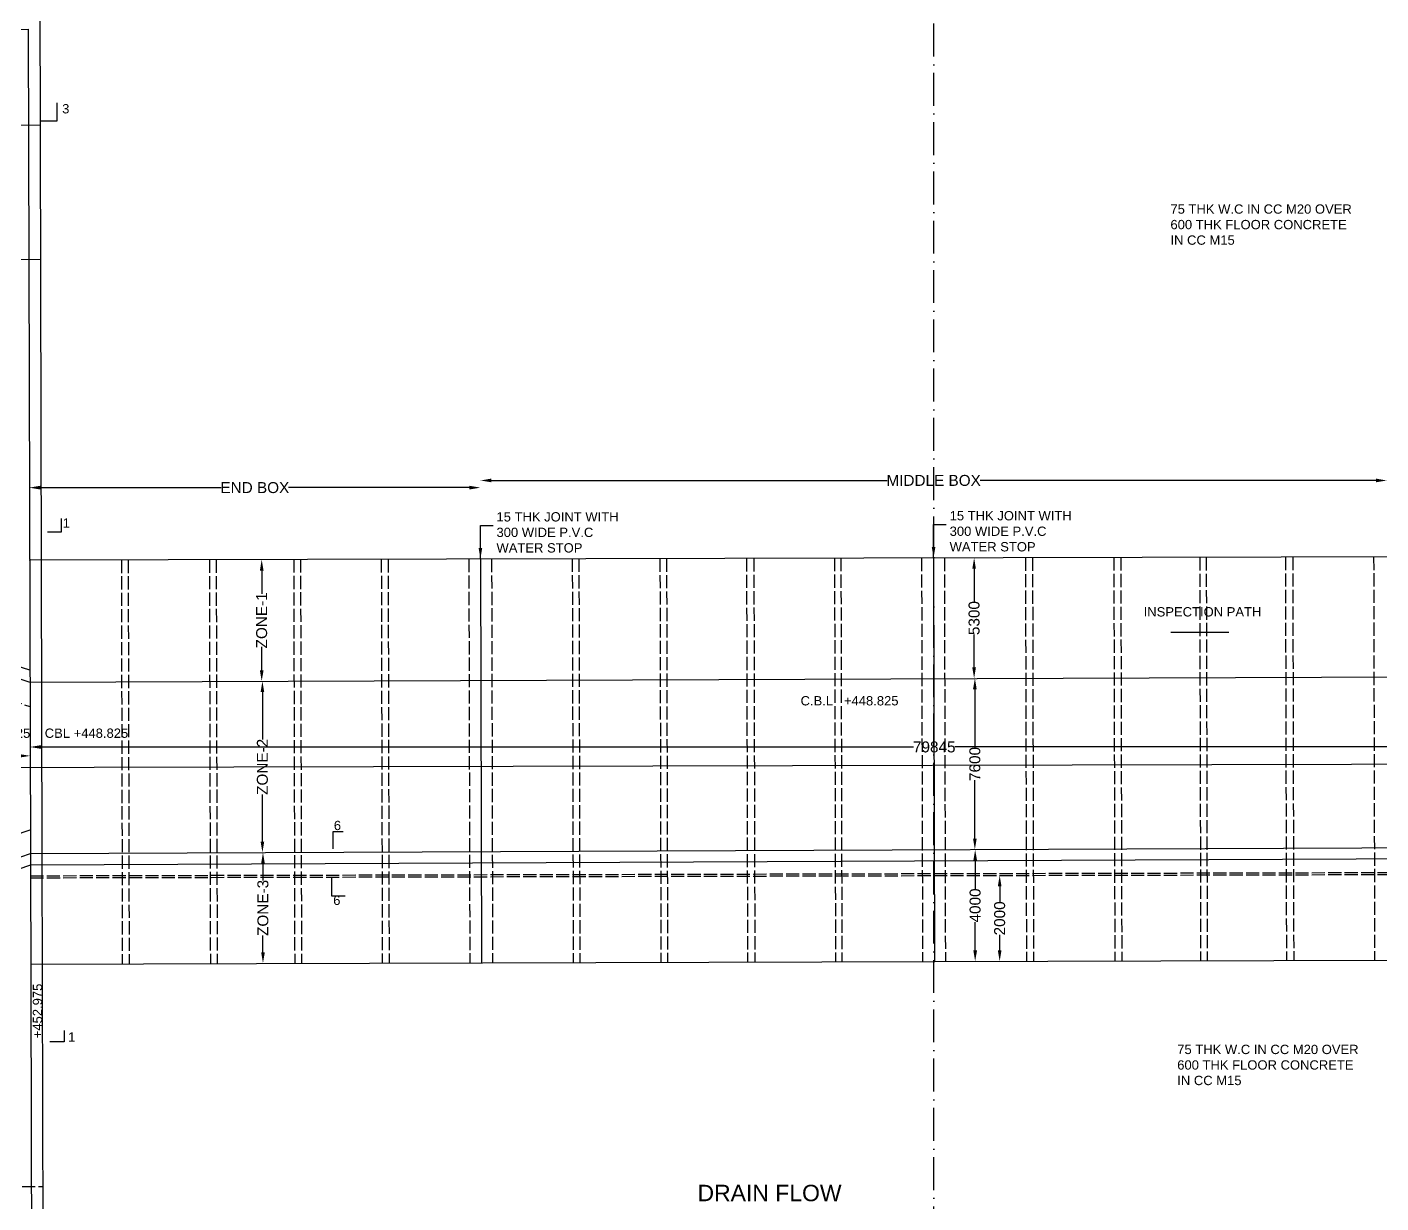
# Model space of a CAD drawing. Header units: millimetres. Extents: x 5124 to 2147772, y 2311 to 45646412.
# Drawn here: x 2093111 to 2117835, y 45610272 to 45631745 of the extents above; entities that cross this region are included whole.
import ezdxf

# ---------------------------------------------------------------- set-up
doc = ezdxf.new("R2010")
doc.units = ezdxf.units.MM
doc.header["$MEASUREMENT"] = 0
doc.linetypes.add('ACAD_ISO02W100', pattern=[15, 12, -3])
doc.linetypes.add('ACAD_ISO10W100', pattern=[18, 12, -3, 0, -3])
for name, color, linetype in [('DIMENSION', 7, 'Continuous'), ('DRAWING', 7, 'Continuous'), ('TEXT', 7, 'Continuous')]:
    doc.layers.add(name, color=color, linetype=linetype)
doc.styles.get("Standard").update_dxf_attribs({"font": 'arial.ttf', "height": 200})
doc.dimstyles.get("Standard").update_dxf_attribs({"dimtxt": 225, "dimasz": 200, "dimexe": 0.18, "dimexo": 0.0625, "dimgap": 0.09, "dimtad": 0, "dimdec": 0, "dimzin": 0, "dimdsep": 46, "dimtxsty": 'Standard', "dimcen": 0.09, "dimse1": 1, "dimse2": 1, "dimadec": 0, "dimazin": 0, "dimtfac": 1, "dimtdec": 0, "dimtofl": 0, "dimtmove": 0, "dimatfit": 3, "dimfxl": 1, "dimtolj": 1, "dimtzin": 0, "dimarcsym": 0})

# ---------------------------------------------------------------- blocks, each defined once
blk = doc.blocks.new('*D110')
at = {"layer": 'Defpoints', "color": 0, "transparency": 16777216}
for p in [(2097388, 45622021), (2097396, 45619800), (2097396, 45619800)]:
    blk.add_point(p, dxfattribs=at)
at = {"layer": 'DIMENSION', "color": 0, "lineweight": -2, "transparency": 16777216}
for p, q in [((2097396, 45621821), (2097396, 45621394)), ((2097396, 45620000), (2097396, 45620427))]:
    blk.add_line(p, q, dxfattribs=at)
at = {"layer": 'DIMENSION', "color": 0, "transparency": 16777216}
for points in [[(2097363, 45621821), (2097430, 45621821), (2097396, 45622021)], [(2097363, 45620000), (2097430, 45620000), (2097396, 45619800)]]:
    blk.add_solid(points, dxfattribs=at)
at = {"layer": 'DIMENSION', "color": 0, "transparency": 16777216, "insert": (2097396, 45620911), "char_height": 200, "attachment_point": 5, "rotation": 90}
blk.add_mtext('\\A1;ZONE-1', dxfattribs=at)
blk = doc.blocks.new('*D111')
at = {"layer": 'Defpoints', "color": 0, "transparency": 16777216}
for p in [(2097396, 45619800), (2097409, 45616669), (2097409, 45616669)]:
    blk.add_point(p, dxfattribs=at)
at = {"layer": 'DIMENSION', "color": 0, "lineweight": -2, "transparency": 16777216}
for p, q in [((2097409, 45619600), (2097409, 45618737)), ((2097409, 45616869), (2097409, 45617733))]:
    blk.add_line(p, q, dxfattribs=at)
at = {"layer": 'DIMENSION', "color": 0, "transparency": 16777216}
for points in [[(2097376, 45619600), (2097442, 45619600), (2097409, 45619800)], [(2097376, 45616869), (2097442, 45616869), (2097409, 45616669)]]:
    blk.add_solid(points, dxfattribs=at)
at = {"layer": 'DIMENSION', "color": 0, "transparency": 16777216, "insert": (2097409, 45618235), "char_height": 200, "attachment_point": 5, "rotation": 90}
blk.add_mtext('\\A1;ZONE-2', dxfattribs=at)
blk = doc.blocks.new('*D112')
at = {"layer": 'Defpoints', "color": 0, "transparency": 16777216}
for p in [(2097411, 45616669), (2097419, 45614649), (2097419, 45614649)]:
    blk.add_point(p, dxfattribs=at)
at = {"layer": 'DIMENSION', "color": 0, "lineweight": -2, "transparency": 16777216}
for p, q in [((2097419, 45616469), (2097419, 45616162)), ((2097419, 45614849), (2097419, 45615156))]:
    blk.add_line(p, q, dxfattribs=at)
at = {"layer": 'DIMENSION', "color": 0, "transparency": 16777216}
for points in [[(2097386, 45616469), (2097453, 45616469), (2097419, 45616669)], [(2097386, 45614849), (2097453, 45614849), (2097419, 45614649)]]:
    blk.add_solid(points, dxfattribs=at)
at = {"layer": 'DIMENSION', "color": 0, "transparency": 16777216, "insert": (2097419, 45615659), "char_height": 200, "attachment_point": 5, "rotation": 90}
blk.add_mtext('\\A1;ZONE-3', dxfattribs=at)
blk = doc.blocks.new('*D113')
at = {"layer": 'Defpoints', "color": 0, "transparency": 16777216}
for p in [(2093152, 45623333), (2101390, 45623334), (2101390, 45622030)]:
    blk.add_point(p, dxfattribs=at)
at = {"layer": 'DIMENSION', "color": 0, "lineweight": -2, "transparency": 16777216}
for p, q in [((2093352, 45623334), (2096654, 45623334)), ((2101190, 45623334), (2097888, 45623334))]:
    blk.add_line(p, q, dxfattribs=at)
at = {"layer": 'DIMENSION', "color": 0, "transparency": 16777216}
for points in [[(2093352, 45623368), (2093352, 45623301), (2093152, 45623334)], [(2101190, 45623368), (2101190, 45623301), (2101390, 45623334)]]:
    blk.add_solid(points, dxfattribs=at)
at = {"layer": 'DIMENSION', "color": 0, "transparency": 16777216, "insert": (2097271, 45623334), "char_height": 200, "attachment_point": 5}
blk.add_mtext('\\A1;END BOX', dxfattribs=at)
blk = doc.blocks.new('*D114')
at = {"layer": 'Defpoints', "color": 0, "transparency": 16777216}
for p in [(2101390, 45623334), (2117944, 45623465), (2117944, 45623334)]:
    blk.add_point(p, dxfattribs=at)
at = {"layer": 'DIMENSION', "color": 0, "lineweight": -2, "transparency": 16777216}
for p, q in [((2101590, 45623465), (2108817, 45623465)), ((2117744, 45623465), (2110518, 45623465))]:
    blk.add_line(p, q, dxfattribs=at)
at = {"layer": 'DIMENSION', "color": 0, "transparency": 16777216}
for points in [[(2101590, 45623499), (2101590, 45623432), (2101390, 45623465)], [(2117744, 45623499), (2117744, 45623432), (2117944, 45623465)]]:
    blk.add_solid(points, dxfattribs=at)
at = {"layer": 'DIMENSION', "color": 0, "transparency": 16777216, "insert": (2109667, 45623465), "char_height": 200, "attachment_point": 5}
blk.add_mtext('\\A1;MIDDLE BOX', dxfattribs=at)
blk = doc.blocks.new('*D143')
at = {"layer": 'Defpoints', "color": 0, "transparency": 16777216}
for p in [(2110528, 45622053), (2110406, 45619851), (2110537, 45619851)]:
    blk.add_point(p, dxfattribs=at)
at = {"layer": 'DIMENSION', "color": 0, "lineweight": -2, "transparency": 16777216}
for p, q in [((2110406, 45621853), (2110406, 45621250)), ((2110406, 45620051), (2110406, 45620654))]:
    blk.add_line(p, q, dxfattribs=at)
at = {"layer": 'DIMENSION', "color": 0, "transparency": 16777216}
for points in [[(2110373, 45621853), (2110439, 45621853), (2110406, 45622053)], [(2110373, 45620051), (2110439, 45620051), (2110406, 45619851)]]:
    blk.add_solid(points, dxfattribs=at)
at = {"layer": 'DIMENSION', "color": 0, "transparency": 16777216, "insert": (2110406, 45620952), "char_height": 200, "attachment_point": 5, "rotation": 90}
blk.add_mtext('\\A1;5300', dxfattribs=at)
blk = doc.blocks.new('*D144')
at = {"layer": 'Defpoints', "color": 0, "transparency": 16777216}
for p in [(2110406, 45619851), (2110420, 45616725), (2110420, 45616725)]:
    blk.add_point(p, dxfattribs=at)
at = {"layer": 'DIMENSION', "color": 0, "lineweight": -2, "transparency": 16777216}
for p, q in [((2110420, 45619651), (2110420, 45618586)), ((2110420, 45616925), (2110420, 45617991))]:
    blk.add_line(p, q, dxfattribs=at)
at = {"layer": 'DIMENSION', "color": 0, "transparency": 16777216}
for points in [[(2110386, 45619651), (2110453, 45619651), (2110420, 45619851)], [(2110386, 45616925), (2110453, 45616925), (2110420, 45616725)]]:
    blk.add_solid(points, dxfattribs=at)
at = {"layer": 'DIMENSION', "color": 0, "transparency": 16777216, "insert": (2110420, 45618288), "char_height": 200, "attachment_point": 5, "rotation": 90}
blk.add_mtext('\\A1;7600', dxfattribs=at)
blk = doc.blocks.new('*D145')
at = {"layer": 'Defpoints', "color": 0, "transparency": 16777216}
for p in [(2110420, 45616725), (2110425, 45614682), (2110425, 45614682)]:
    blk.add_point(p, dxfattribs=at)
at = {"layer": 'DIMENSION', "color": 0, "lineweight": -2, "transparency": 16777216}
for p, q in [((2110425, 45616525), (2110425, 45616006)), ((2110425, 45614882), (2110425, 45615401))]:
    blk.add_line(p, q, dxfattribs=at)
at = {"layer": 'DIMENSION', "color": 0, "transparency": 16777216}
for points in [[(2110392, 45616525), (2110459, 45616525), (2110425, 45616725)], [(2110392, 45614882), (2110459, 45614882), (2110425, 45614682)]]:
    blk.add_solid(points, dxfattribs=at)
at = {"layer": 'DIMENSION', "color": 0, "transparency": 16777216, "insert": (2110425, 45615704), "char_height": 200, "attachment_point": 5, "rotation": 90}
blk.add_mtext('\\A1;4000', dxfattribs=at)
blk = doc.blocks.new('*D146')
at = {"layer": 'Defpoints', "color": 0, "transparency": 16777216}
for p in [(2110868, 45616252), (2110873, 45614684), (2110873, 45614684)]:
    blk.add_point(p, dxfattribs=at)
at = {"layer": 'DIMENSION', "color": 0, "lineweight": -2, "transparency": 16777216}
for p, q in [((2110873, 45616052), (2110873, 45615768)), ((2110873, 45614884), (2110873, 45615168))]:
    blk.add_line(p, q, dxfattribs=at)
at = {"layer": 'DIMENSION', "color": 0, "transparency": 16777216}
for points in [[(2110839, 45616052), (2110906, 45616052), (2110873, 45616252)], [(2110839, 45614884), (2110906, 45614884), (2110873, 45614684)]]:
    blk.add_solid(points, dxfattribs=at)
at = {"layer": 'DIMENSION', "color": 0, "transparency": 16777216, "insert": (2110873, 45615468), "char_height": 200, "attachment_point": 5, "rotation": 90}
blk.add_mtext('\\A1;2000', dxfattribs=at)
blk = doc.blocks.new('*D147')
at = {"layer": 'Defpoints', "color": 0, "transparency": 16777216}
for p in [(2126189, 45618598), (2093166, 45618469), (2126189, 45618499)]:
    blk.add_point(p, dxfattribs=at)
at = {"layer": 'DIMENSION', "color": 0, "lineweight": -2, "transparency": 16777216}
for p, q in [((2093366, 45618598), (2109301, 45618598)), ((2125989, 45618598), (2110054, 45618598))]:
    blk.add_line(p, q, dxfattribs=at)
at = {"layer": 'DIMENSION', "color": 0, "transparency": 16777216}
for points in [[(2093366, 45618631), (2093366, 45618564), (2093166, 45618598)], [(2125989, 45618631), (2125989, 45618564), (2126189, 45618598)]]:
    blk.add_solid(points, dxfattribs=at)
at = {"layer": 'DIMENSION', "color": 0, "transparency": 16777216, "insert": (2109678, 45618598), "char_height": 200, "attachment_point": 5}
blk.add_mtext('\\A1;79845', dxfattribs=at)
blk = doc.blocks.new('*D154')
at = {"layer": 'Defpoints', "color": 0, "transparency": 16777216}
for p in [(2091472, 45618430), (2093166, 45618436), (2093166, 45618435)]:
    blk.add_point(p, dxfattribs=at)
at = {"layer": 'DIMENSION', "color": 0, "lineweight": -2, "transparency": 16777216}
for p, q in [((2091672, 45618436), (2092017, 45618436)), ((2092966, 45618436), (2092622, 45618436))]:
    blk.add_line(p, q, dxfattribs=at)
at = {"layer": 'DIMENSION', "color": 0, "transparency": 16777216}
for points in [[(2091672, 45618469), (2091672, 45618403), (2091472, 45618436)], [(2092966, 45618469), (2092966, 45618403), (2093166, 45618436)]]:
    blk.add_solid(points, dxfattribs=at)
at = {"layer": 'DIMENSION', "color": 0, "transparency": 16777216, "insert": (2092319, 45618436), "char_height": 200, "attachment_point": 5}
blk.add_mtext('\\A1;4200', dxfattribs=at)

msp = doc.modelspace()

# ---------------------------------------------------------------- linework, layer by layer
at = {"layer": 'DIMENSION', "linetype": 'ACAD_ISO10W100', "ltscale": 50}
msp.add_lwpolyline([(2109669.5, 45599704.8), (2109669.5, 45638075.1)], dxfattribs=at)
at = {"layer": 'DIMENSION'}
for points in [[(2093350.1, 45630033.7), (2093660.7, 45630033.7), (2093660.7, 45630360.2)], [(2093733.6, 45622769.7), (2093733.6, 45622518.7), (2093486.6, 45622518.7)], [(2115059.6, 45620691.5), (2113995.4, 45620691.5)], [(2098700.4, 45616738.9), (2098700.4, 45617054.6)], [(2098700.4, 45617054.6), (2098883.7, 45617054.6)], [(2098669.1, 45616222.8), (2098669.1, 45615882.2), (2098921.3, 45615882.2)], [(2093789.2, 45613422.9), (2093789.2, 45613211.4), (2093529.6, 45613211.4)]]:
    msp.add_lwpolyline(points, dxfattribs=at)
at = {"layer": 'DRAWING'}
for points in [[(2093331.8, 45637582.8), (2093382.5, 45616651.8)], [(2090167.7, 45631700.8), (2093128.2, 45631707.9), (2093171.6, 45616651.3)], [(2089173.9, 45629951.4), (2093350.2, 45629961.5)], [(2091266.4, 45627500.5), (2093356.2, 45627505.6)], [(2093161.9, 45620001.6), (2091064.3, 45620665.9), (2089940.9, 45621030.4), (2088918.4, 45621480.3), (2088172.7, 45621922.3), (2087399.2, 45622583.6), (2086956.6, 45623090.8), (2086450.2, 45623846.6)], [(2091410.3, 45620359.5), (2093162.5, 45619783.9), (2126185.3, 45619912.1), (2127943.4, 45620506.8), (2129563.5, 45621031.5), (2131218.8, 45621874.7), (2132138.2, 45622734.1), (2132410.8, 45623052.3), (2133033, 45623944.9), (2136747.7, 45623953.9)], [(2126180, 45622090.4), (2093151.6, 45622010.5)], [(2081571, 45618196.1), (2137707.4, 45618332), (2137705.2, 45619256.5)], [(2086281.4, 45616068.1), (2088127, 45616072.6), (2089750.8, 45616474.9), (2091373.1, 45616478.8), (2093170.3, 45617085.9)], [(2093171.6, 45616651.3), (2127498.8, 45616798.5)], [(2093171.6, 45616651.3), (2093195.6, 45606704.7)], [(2126800, 45616593.9), (2093172.1, 45616437.4)], [(2093382.5, 45616651.8), (2093421.6, 45600458.3)], [(2093176.4, 45614634.2), (2126205, 45614726.6)]]:
    msp.add_lwpolyline(points, dxfattribs=at)
at = {"layer": 'DRAWING', "linetype": 'ACAD_ISO02W100', "ltscale": 20}
for points in [[(2094832.9, 45622014.6), (2094850.7, 45614638.9)], [(2094957.2, 45622014.9), (2094975, 45614639.2)], [(2096440.5, 45622018.5), (2096458.4, 45614643.4)], [(2096564.8, 45622018.8), (2096582.6, 45614643.7)], [(2097980.6, 45622022.2), (2097998.5, 45614647.7)], [(2098104.9, 45622022.5), (2098122.7, 45614648)], [(2099580.1, 45622026.1), (2099598, 45614652.2)], [(2099704.4, 45622026.4), (2099722.2, 45614652.5)], [(2101178.4, 45622029.9), (2101196.2, 45614656.6)], [(2101594.5, 45622031), (2101612.4, 45614657.8)], [(2103067.7, 45622034.5), (2103085.5, 45614661.9)], [(2103188.6, 45622034.8), (2103206.4, 45614662.3)], [(2104668.6, 45622038.4), (2104686.4, 45614666.4)], [(2104789.5, 45622038.7), (2104807.3, 45614666.7)], [(2106250.1, 45622042.2), (2106268, 45614670.8)], [(2106383.6, 45622042.5), (2106401.4, 45614671.2)], [(2107856.5, 45622046.1), (2107874.4, 45614675.3)], [(2107973.3, 45622046.4), (2107991.1, 45614675.7)], [(2109446.2, 45622050), (2109464.1, 45614679.8)], [(2109863.1, 45622051), (2109881, 45614680.9)], [(2111343.8, 45622054.5), (2111361.6, 45614685.1)], [(2111473.1, 45622054.9), (2111490.9, 45614685.5)], [(2112957.6, 45622058.5), (2112975.4, 45614689.6)], [(2113084.3, 45622058.8), (2113102.1, 45614690)], [(2114525, 45622062.2), (2114542.9, 45614694)], [(2114645.1, 45622062.5), (2114662.9, 45614694.3)], [(2116091.2, 45622066), (2116109, 45614698.4)], [(2116224.6, 45622066.4), (2116242.4, 45614698.8)], [(2117702.2, 45622069.9), (2117720.1, 45614702.9)], [(2088117, 45620351.5), (2089765.4, 45619939.6), (2091361.1, 45619954), (2093163.8, 45619336.4)], [(2086289.7, 45612621.7), (2086882.2, 45613496.3), (2087426.3, 45614071.2), (2088122.1, 45614692.1), (2089220, 45615295.8), (2089786.6, 45615543.3), (2091573.9, 45616123.9), (2093171.6, 45616651.3)], [(2093172.1, 45616437.4), (2091171.9, 45615776.8), (2090170.1, 45615460.2), (2089563.2, 45615226.5), (2088895.7, 45614876.1), (2088256.8, 45614522.3), (2087496.4, 45613860.6), (2087018.9, 45613332.3), (2086507.2, 45612570.5)], [(2093172.5, 45616246.3), (2126196.6, 45616325.8)], [(2093172.6, 45616209.5), (2126196.6, 45616289)], [(2082521.4, 45610544.5), (2093397.2, 45610570.8)]]:
    msp.add_lwpolyline(points, dxfattribs=at)
at = {"layer": 'DRAWING', "ltscale": 20}
for points in [[(2101390.2, 45622030.5), (2101408.1, 45614657.2)], [(2109667.2, 45622050.5), (2109685, 45614680.4)]]:
    msp.add_lwpolyline(points, dxfattribs=at)

# ---------------------------------------------------------------- texts
at = {"layer": 'DIMENSION', "char_height": 170, "width": 611.722, "attachment_point": 1}
for insert in [(2093762.1, 45622773.8), (2093860.4, 45613386.8)]:
    msp.add_mtext('1', dxfattribs=dict(at, insert=insert))
at = {"layer": 'TEXT'}
for s, insert, char_height, width, attachment_point in [('3', (2093751.8, 45630338.6), 170, 1868.917, 1), ('75 THK W.C IN CC M20 OVER \\P600 THK FLOOR CONCRETE\\PIN CC M15', (2113991.3, 45628506.8), 170, 3310.902, 1), ('15 THK JOINT WITH\\P300 WIDE P.V.C WATER STOP', (2101683.6, 45622886.4), 170, 2456.269, 1), ('15 THK JOINT WITH\\P300 WIDE P.V.C WATER STOP', (2109959.2, 45622906.4), 170, 2456.269, 1), ('INSPECTION PATH', (2115652.5, 45621151.5), 170, 2582.566, 3), ('C.B.L   +448.825', (2109025.7, 45619527.1), 170, 1781.25, 3), ('+448.825    CBL +448.825', (2092173, 45618935.1), 170, 2877.903, 1), ('6', (2098713, 45617250.4), 170, 1868.917, 1), ('6', (2098701.8, 45615882.3), 170, 1868.917, 1), ('75 THK W.C IN CC M20 OVER \\P600 THK FLOOR CONCRETE\\PIN CC M15', (2114115.2, 45613159.6), 170, 3310.902, 1), ('DRAIN FLOW', (2105354.5, 45610603), 300, 2629.535, 1)]:
    msp.add_mtext(s, dxfattribs=dict(at, insert=insert, char_height=char_height, width=width, attachment_point=attachment_point))
at = {"layer": 'TEXT', "insert": (2093216.3, 45613146.8), "char_height": 170, "width": 1629.932, "attachment_point": 1, "rotation": 90}
msp.add_mtext('  +452.975', dxfattribs=at)

# ---------------------------------------------------------------- dimensions: what is measured, and where the dimension line sits
at = {"layer": 'DIMENSION'}
for base, p1, p2, text, picture, middle in [((2117944.3, 45623465.5), (2101390.2, 45623334.4), (2117944.3, 45623334.4), 'MIDDLE BOX', '*D114', (2109667.3, 45623465.5)), ((2101390.2, 45623334.4), (2093152.3, 45623333.2), (2101390.2, 45622030.5), 'END BOX', '*D113', (2097271.3, 45623334.4)), ((2093166.4, 45618436.1), (2091472.4, 45618429.9), (2093166.4, 45618434.8), '4200', '*D154', (2092319.4, 45618436.1)), ((2126188.7, 45618597.7), (2093166.3, 45618468.7), (2126188.7, 45618498.6), '79845', '*D147', (2109677.5, 45618597.7))]:
    dim = msp.add_linear_dim(base=base, p1=p1, p2=p2, text=text, dimstyle='Standard', dxfattribs=at)
    dim.commit()
    dim.dimension.update_dxf_attribs({"geometry": picture, "text_midpoint": middle})
for base, p1, p2, text, picture, middle in [((2097396.4, 45619800.3), (2097387.8, 45622020.8), (2097396.4, 45619800.3), 'ZONE-1', '*D110', (2097396.4, 45620910.5)), ((2110406.2, 45619851.3), (2110528.1, 45622052.6), (2110536.6, 45619851.3), '5300', '*D143', (2110406.2, 45620951.9)), ((2097409, 45616669.4), (2097396.4, 45619800.3), (2097409, 45616669.4), 'ZONE-2', '*D111', (2097409, 45618234.9)), ((2110419.6, 45616725.3), (2110406.2, 45619851.3), (2110419.6, 45616725.3), '7600', '*D144', (2110419.6, 45618288.3)), ((2097419.4, 45614649), (2097410.8, 45616669.5), (2097419.4, 45614649), 'ZONE-3', '*D112', (2097419.4, 45615659.2)), ((2110425.3, 45614682.5), (2110419.6, 45616725.3), (2110425.3, 45614682.5), '4000', '*D145', (2110425.3, 45615703.9)), ((2110872.8, 45614683.7), (2110868.4, 45616252.1), (2110872.8, 45614683.7), '2000', '*D146', (2110872.8, 45615467.9))]:
    dim = msp.add_linear_dim(base=base, p1=p1, p2=p2, angle=90, text=text, dimstyle='Standard', dxfattribs=at)
    dim.commit()
    dim.dimension.update_dxf_attribs({"geometry": picture, "text_midpoint": middle})

# ---------------------------------------------------------------- leaders
for points in [[(2101390.2, 45622030.5), (2101390.2, 45622640.1), (2101621.9, 45622640.1)], [(2109665.8, 45622050.5), (2109665.8, 45622660.1), (2109897.5, 45622660.1)]]:
    msp.add_leader(points, dimstyle='Standard', override={"dimgap": 0.09, "dimtad": 0}, dxfattribs=at)

doc.saveas('drawing.dxf')
